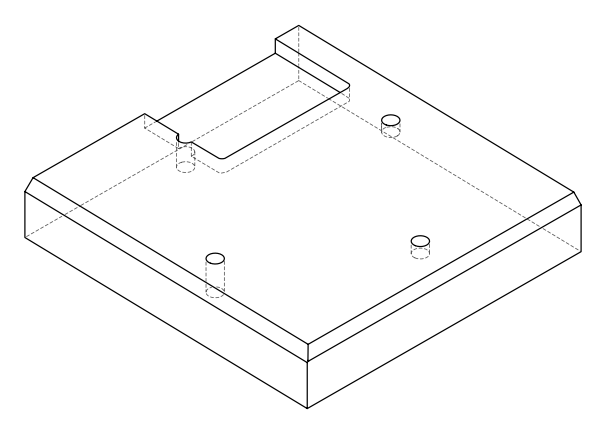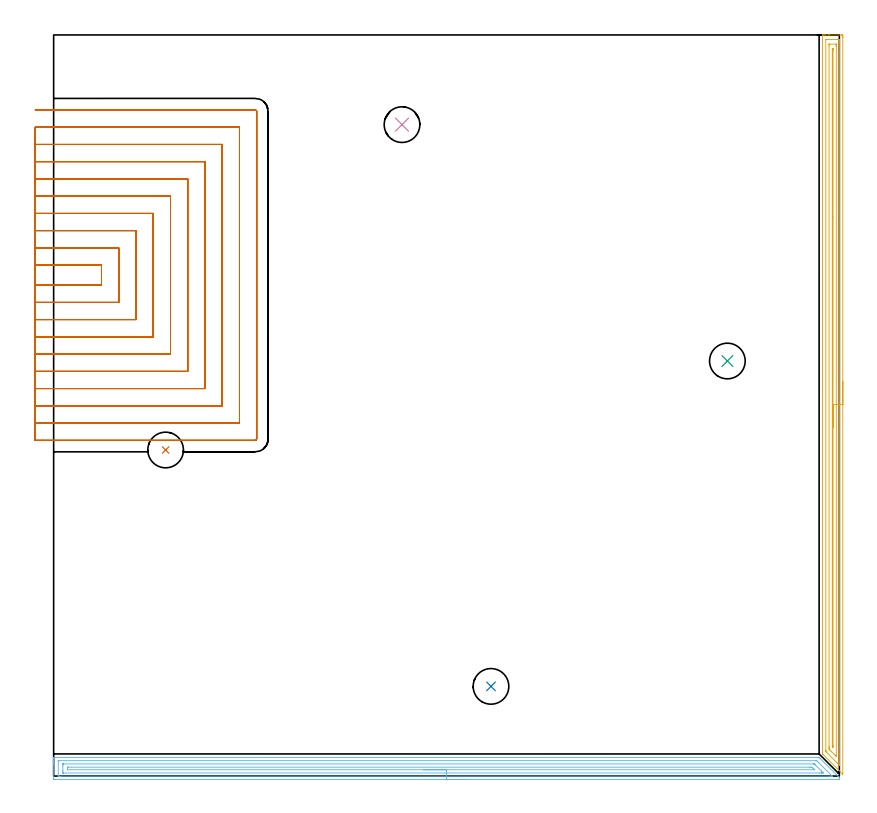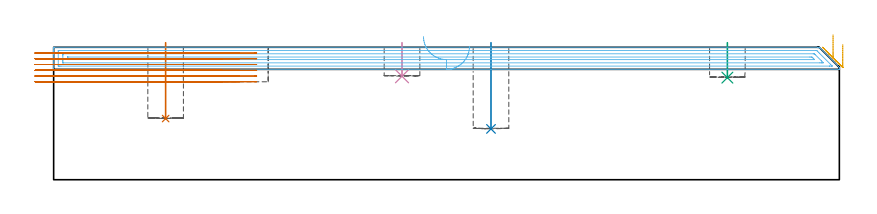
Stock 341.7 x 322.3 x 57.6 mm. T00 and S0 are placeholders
(PLAN: 7 operations, 2 tool changes, 63.1 min)
(1 INDEXABLE_INSERT_DRILL_BLIND_HOLE_FROM_SOLID | STEP1POCKET | NXT0302_002 | 0.13 min | 5805 mm3)
(2 INDEXABLE_INSERT_DRILL_BLIND_HOLE_FROM_SOLID_1 | STEP1POCKET_1 | NXT0302_002 | 0.15 min | 6653 mm3)
(3 INDEXABLE_INSERT_DRILL_BLIND_HOLE_FROM_SOLID_2 | STEP1POCKET_2 | NXT0302_002 | 0.06 min | 2452 mm3)
(4 INDEXABLE_INSERT_DRILL_BLIND_HOLE_FROM_SOLID_3 | STEP1POCKET_3 | NXT0302_002 | 0.06 min | 2339 mm3)
(5 AREA_MILL | FG_CHAMFER_SURFACE | UGT0205_001 | 10.31 min | 12465 mm3)
(6 AREA_MILL_1 | FG_CHAMFER_SURFACE_1 | UGT0205_001 | 11.01 min | 15508 mm3)
(7 MILL_SLOT | SLOT_PARTIAL_RECTANGULAR | NXT0201_013 | Follow Part, ap 2.5, ae 75% | 41.37 min | 213318 mm3)
(TOOL NXT0302_002 | Index. Insert Drill 15.5mm [880-D1550L20-05] | D15.5 PA176 FL78 Z2)
(TOOL UGT0205_001 | Chamfer Mill 20 x 3 x 45 deg. | D20 FL50 Z2)
(TOOL NXT0201_013 | ENDMILL 10mm | D10 FL30 Z4)
(OP 1 INDEXABLE_INSERT_DRILL_BLIND_HOLE_FROM_SOLID)
G17 G21 G94 G90
T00 M6
G54
G17 G0 G90 X48.7 Y141.8 S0 M3
G43 Z67.6 H1
G94 G81 G98 Z26.6 F250. R59.6
G80
M5
M2
(OP 2 INDEXABLE_INSERT_DRILL_BLIND_HOLE_FROM_SOLID_1)
G17 G21 G94 G90
T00 M6
G54
G17 G0 G90 X190.2 Y39. S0 M3
G43 Z67.6 H1
G94 G81 G98 Z22.1 F250. R59.6
G80
M5
M2
(OP 3 INDEXABLE_INSERT_DRILL_BLIND_HOLE_FROM_SOLID_2)
G17 G21 G94 G90
T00 M6
G54
G17 G0 G90 X293. Y180.5 S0 M3
G43 Z67.6 H1
G94 G81 G98 Z44.4 F250. R59.6
G80
M5
M2
(OP 4 INDEXABLE_INSERT_DRILL_BLIND_HOLE_FROM_SOLID_3)
G17 G21 G94 G90
T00 M6
G54
G17 G0 G90 X151.5 Y283.3 S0 M3
G43 Z67.6 H1
G94 G81 G98 Z45. F250. R59.6
G80
M5
M2
(OP 5 AREA_MILL)
G17 G21 G94 G90
T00 M6
G54
G17 G0 G90 X343.2 Y171.55 S1061 M3
G43 Z67.6 H0
Z58.8
G94 G1 Y171.512 Z57.928 F250.
Y171.398 Z57.063
Y171.209 Z56.212
Y170.947 Z55.38
Y170.613 Z54.574
Y170.21 Z53.8
Y169.741 Z53.064
Y169.21 Z52.372
Y168.621 Z51.729
Y167.978 Z51.14
Y167.286 Z50.608
Y166.55 Z50.14
Y165.776 Z49.737
Y164.97 Z49.403
Y164.138 Z49.141
Y163.286 Z48.952
Y162.422 Z48.838
Y161.55 Z48.8
Y0.957
X343.193 Y0.819 Z48.806
X343.045 Y0.956 Z48.954
X334.661 Y9.338 Z57.337
X334.568 Y9.431 Z57.43
X334.403 Y9.594 Z57.589
X334.4 Y10.324 Z57.6
Y322.144
X334.406 Y322.29 Z57.593
X334.705 Y322.3 Z57.294
X335.104 Z56.896
X335.718 Z56.276
X336.906 Z55.091
X337.479 Z54.515
X342.476 Z49.522
X342.762 Y322.297 Z49.235
X343.192 Y322.29 Z48.806
X343.195 Y322.137 Z48.803
X343.199 Y321.698 Z48.801
X343.2 Y321.255 Z48.8
Y161.55
X341.786 Z50.214
Y5.96
X341.785 Y5.069 Z50.215
X341.784 Y4.971 Z50.216
X341.779 Y4.711 Z50.221
X341.695 Y4.766 Z50.305
X341.483 Y4.971 Z50.517
X341.001 Y5.449 Z50.999
X340.587 Y5.863 Z51.413
X336.127 Y10.324 Z55.873
X335.967 Y10.488 Z56.033
X335.841 Y10.621 Z56.159
X335.821 Y10.651 Z56.179
X335.819 Y10.672 Z56.181
X335.817 Y10.721 Z56.183
X335.814 Y11.119 Z56.186
Y11.216
X335.815 Y320.212 Z56.185
X335.816 Y320.261 Z56.184
X335.818 Y320.285 Z56.182
X335.82 Y320.289 Z56.18
X335.837 Y320.292 Z56.163
X336.219 Y320.299 Z55.781
X341.001 Z50.999
X341.504 Y320.296 Z50.496
X341.695 Y320.29 Z50.305
X341.779 Y320.269 Z50.221
X341.784 Y320.013 Z50.216
X341.785 Y319.914 Z50.215
X341.786 Y319.119 Z50.214
Y161.55
X340.372 Z51.628
X340.371 Y9.178 Z51.629
X340.369 Y8.539 Z51.631
X340.363 Z51.637
X340.121 Y8.779 Z51.879
X339.468 Y9.431 Z52.532
X338.36 Y10.539 Z53.64
X337.684 Y11.216 Z54.316
X337.479 Y11.425 Z54.521
X337.313 Y11.598 Z54.687
X337.235 Y11.689 Z54.765
X337.233 Y11.854 Z54.767
X337.23 Y12.108 Z54.77
X337.229 Y12.362 Z54.771
X337.228 Y13. Z54.772
X337.229 Y317.491 Z54.771
X337.231 Y318.129 Z54.769
X337.234 Y318.256 Z54.766
X337.235 Y318.281 Z54.765
X337.256 Y318.29 Z54.744
X337.314 Y318.297 Z54.686
X337.479 Y318.299 Z54.521
X340.121 Z51.879
X340.289 Y318.297 Z51.711
X340.337 Y318.294 Z51.663
X340.362 Y318.29 Z51.638
X340.365 Y318.279 Z51.635
X340.368 Y318.214 Z51.632
X340.37 Y318.129 Z51.63
X340.371 Y317.875 Z51.629
X340.372 Y317.237 Z51.628
Y161.55
X338.957 Z53.043
Y13.287
X338.956 Y13. Z53.044
X338.954 Y12.681 Z53.046
X338.95 Y12.402 Z53.05
X338.799 Y12.555 Z53.201
X338.65 Y12.706 Z53.35
X338.646 Y13. Z53.354
X338.644 Y13.287 Z53.356
X338.643 Y14.785 Z53.357
Y315.453
X338.644 Y315.739 Z53.356
X338.646 Y316.055 Z53.354
X338.65 Y316.217 Z53.35
X338.658 Y316.29 Z53.342
X338.701 Y316.293 Z53.299
X338.8 Y316.295 Z53.2
X338.899 Y316.293 Z53.101
X338.942 Y316.29 Z53.058
X338.95 Y316.217 Z53.05
X338.953 Y316.058 Z53.047
X338.956 Y315.74 Z53.044
X338.957 Y243.141 Z53.043
Y161.55
Y160.678 Z53.081
Y159.813 Z53.195
Y158.962 Z53.383
Y158.13 Z53.646
Y157.324 Z53.98
Y156.55 Z54.382
Y155.814 Z54.851
Y155.122 Z55.382
Y154.479 Z55.972
Y153.89 Z56.615
Y153.358 Z57.307
Y152.89 Z58.043
Y152.487 Z58.816
Y152.153 Z59.622
Y151.891 Z60.454
Y151.702 Z61.306
Y151.588 Z62.171
Y151.55 Z63.043
G0 Z67.6
M5
M2
(OP 6 AREA_MILL_1)
G17 G21 G94 G90
T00 M6
G54
G17 G0 G90 X180.85 Y-1.5 S1061 M3
G43 Z67.6 H0
Z58.
G94 G1 X180.812 Z57.128 F250.
X180.698 Z56.263
X180.509 Z55.412
X180.247 Z54.58
X179.913 Z53.774
X179.51 Z53.
X179.042 Z52.264
X178.51 Z51.572
X177.921 Z50.929
X177.278 Z50.34
X176.586 Z49.808
X175.85 Z49.34
X175.076 Z48.937
X174.27 Z48.603
X173.438 Z48.341
X172.586 Z48.152
X171.722 Z48.038
X170.85 Z48.
X0.621
X0.211 Y-1.496 Z48.003
X0.01 Y-1.492 Z48.005
X0. Y-1.092 Z48.406
Y5.057 Z54.551
Y5.592 Z55.089
Y5.935 Z55.431
Y6.47 Z55.966
Y6.813 Z56.308
Y7.5 Z56.999
Y7.781 Z57.281
X0.003 Y7.943 Z57.436
X0.01 Y8.098 Z57.589
X0.175 Y8.1 Z57.6
X332.143
X332.905 Y8.095 Z57.59
X333.036 Y7.964 Z57.462
X333.249 Y7.751 Z57.251
X341.215 Y-0.213 Z49.283
X341.674 Y-0.676 Z48.824
X341.699 Y-0.711 Z48.787
X341.7 Y-1.492 Z48.006
X341.605 Y-1.5 Z48.
X170.85
Y-0.086 Z49.414
X3.172
X2.409 Y-0.085 Z49.415
X2.277 Y-0.084 Z49.416
X2.049 Y-0.079 Z49.421
X2.009 Y-0.071 Z49.429
X2.005 Y-0.04 Z49.46
X2.003 Y-0.008 Z49.492
X2. Y0.188 Z49.688
X2.001 Y6.47 Z55.97
X2.004 Y6.577 Z56.077
X2.008 Y6.648 Z56.148
X2.012 Y6.679 Z56.179
X2.539 Y6.685 Z56.185
X331.38
X331.761 Y6.68 Z56.18
X331.851 Y6.679 Z56.179
X331.974 Y6.565 Z56.065
X332.143 Y6.405 Z55.905
X332.615 Y5.935 Z55.435
X333.036 Y5.514 Z55.014
X337.885 Y0.665 Z50.165
X338.398 Y0.148 Z49.648
X338.554 Y-0.016 Z49.484
X338.598 Y-0.079 Z49.421
X338.398 Y-0.083 Z49.417
X338.267 Y-0.085 Z49.415
X337.504 Y-0.086 Z49.414
X337.374
X170.85
Y1.328 Z50.828
X4.123 Y1.329 Z50.829
X4.065 Y1.33 Z50.83
X4.027 Y1.333 Z50.833
X4.012 Y1.335 Z50.835
X4.01 Y1.352 Z50.852
X4.004 Y1.543 Z51.043
X4.001 Y1.735 Z51.235
X4. Y2.422 Z51.922
Y4.371 Z53.871
X4.004 Y5.057 Z54.557
X4.007 Y5.242 Z54.742
X4.013 Y5.265 Z54.765
X4.033 Y5.267 Z54.767
X4.087 Y5.269 Z54.769
X4.196 Y5.271 Z54.771
X330.356
X330.574 Y5.269 Z54.769
X330.719 Y5.266 Z54.766
X330.826 Y5.262 Z54.762
X330.868 Y5.223 Z54.723
X331.041 Y5.057 Z54.557
X331.249 Y4.851 Z54.351
X333.93 Y2.17 Z51.67
X334.55 Y1.543 Z51.043
X334.744 Y1.345 Z50.845
X334.367 Y1.335 Z50.835
X334.147 Y1.33 Z50.83
X333.93 Y1.329 Z50.829
X333.255 Y1.328 Z50.828
X170.85
Y2.743 Z52.243
X6.141
X6.063 Y2.745 Z52.245
X6.027 Y2.747 Z52.247
X6.012 Y2.749 Z52.249
X6.009 Y2.767 Z52.267
X6.005 Y2.87 Z52.37
X6. Y3.283 Z52.783
Y3.3 Z52.8
X6.007 Y3.731 Z53.231
X6.01 Y3.837 Z53.337
X6.019 Y3.851 Z53.351
X6.052 Y3.853 Z53.353
X6.121 Y3.855 Z53.355
X6.31 Y3.857 Z53.357
X328.896 Y3.856 Z53.356
X329.462 Y3.853 Z53.353
X329.796 Y3.85 Z53.35
X329.951 Y3.697 Z53.197
X330.115 Y3.536 Z53.036
X330.352 Y3.3 Z52.8
X330.78 Y2.865 Z52.365
X330.879 Y2.76 Z52.26
X330.889 Y2.748 Z52.248
X330.88 Y2.747 Z52.247
X330.846 Y2.744 Z52.244
X330.769 Y2.743 Z52.243
X170.85
X169.978 Z52.281
X169.114 Z52.395
X168.262 Z52.583
X167.43 Z52.846
X166.624 Z53.18
X165.85 Z53.582
X165.114 Z54.051
X164.422 Z54.582
X163.779 Z55.172
X163.19 Z55.815
X162.658 Z56.507
X162.19 Z57.243
X161.787 Z58.016
X161.453 Z58.822
X161.191 Z59.654
X161.002 Z60.506
X160.888 Z61.371
X160.85 Z62.243
G0 Z67.6
M5
M2
(OP 7 MILL_SLOT)
G17 G21 G94 G90
T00 M6
G54
G17 G0 G90 X-8. Y213.5 S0 M3
G43 Z67.6 H0
Z55.1
G94 G1 X-5. F250.
X20.8 F500.
Y222.2
X-5.
X-8. F250.
Y206.
X-5.
X28.3 F500.
Y229.7
X-5.
X-8. F250.
Y198.5
X-5.
X35.8 F500.
Y237.2
X-5.
X-8. F250.
Y191.
X-5.
X43.3 F500.
Y244.7
X-5.
X-8. F250.
Y183.5
X-5.
X50.8 F500.
Y252.2
X-5.
X-8. F250.
Y176.
X-5.
X58.3 F500.
Y259.7
X-5.
X-8. F250.
Y168.5
X-5.
X65.8 F500.
Y267.2
X-5.
X-8. F250.
Y161.
X-5.
X73.3 F500.
Y274.7
X-5.
X-8. F250.
Y153.5
X-5.
X80.8 F500.
Y282.2
X-5.
X-8. F250.
Y146.
X-5.
X87.6 F500.
G3 X88.3 Y146.7 R0.7
G1 Y289.
G3 X87.6 Y289.7 R0.7
G1 X-5.
X-8. F250.
G0 Y213.5 Z52.6
G1 X-5.
X20.8 F500.
Y222.2
X-5.
X-8. F250.
Y206.
X-5.
X28.3 F500.
Y229.7
X-5.
X-8. F250.
Y198.5
X-5.
X35.8 F500.
Y237.2
X-5.
X-8. F250.
Y191.
X-5.
X43.3 F500.
Y244.7
X-5.
X-8. F250.
Y183.5
X-5.
X50.8 F500.
Y252.2
X-5.
X-8. F250.
Y176.
X-5.
X58.3 F500.
Y259.7
X-5.
X-8. F250.
Y168.5
X-5.
X65.8 F500.
Y267.2
X-5.
X-8. F250.
Y161.
X-5.
X73.3 F500.
Y274.7
X-5.
X-8. F250.
Y153.5
X-5.
X80.8 F500.
Y282.2
X-5.
X-8. F250.
Y146.
X-5.
X87.6 F500.
G3 X88.3 Y146.7 R0.7
G1 Y289.
G3 X87.6 Y289.7 R0.7
G1 X-5.
X-8. F250.
G0 Y213.5 Z50.1
G1 X-5.
X20.8 F500.
Y222.2
X-5.
X-8. F250.
Y206.
X-5.
X28.3 F500.
Y229.7
X-5.
X-8. F250.
Y198.5
X-5.
X35.8 F500.
Y237.2
X-5.
X-8. F250.
Y191.
X-5.
X43.3 F500.
Y244.7
X-5.
X-8. F250.
Y183.5
X-5.
X50.8 F500.
Y252.2
X-5.
X-8. F250.
Y176.
X-5.
X58.3 F500.
Y259.7
X-5.
X-8. F250.
Y168.5
X-5.
X65.8 F500.
Y267.2
X-5.
X-8. F250.
Y161.
X-5.
X73.3 F500.
Y274.7
X-5.
X-8. F250.
Y153.5
X-5.
X80.8 F500.
Y282.2
X-5.
X-8. F250.
Y146.
X-5.
X87.6 F500.
G3 X88.3 Y146.7 R0.7
G1 Y289.
G3 X87.6 Y289.7 R0.7
G1 X-5.
X-8. F250.
G0 Y213.5 Z47.6
G1 X-5.
X20.8 F500.
Y222.2
X-5.
X-8. F250.
Y206.
X-5.
X28.3 F500.
Y229.7
X-5.
X-8. F250.
Y198.5
X-5.
X35.8 F500.
Y237.2
X-5.
X-8. F250.
Y191.
X-5.
X43.3 F500.
Y244.7
X-5.
X-8. F250.
Y183.5
X-5.
X50.8 F500.
Y252.2
X-5.
X-8. F250.
Y176.
X-5.
X58.3 F500.
Y259.7
X-5.
X-8. F250.
Y168.5
X-5.
X65.8 F500.
Y267.2
X-5.
X-8. F250.
Y161.
X-5.
X73.3 F500.
Y274.7
X-5.
X-8. F250.
Y153.5
X-5.
X80.8 F500.
Y282.2
X-5.
X-8. F250.
Y146.
X-5.
X87.6 F500.
G3 X88.3 Y146.7 R0.7
G1 Y289.
G3 X87.6 Y289.7 R0.7
G1 X-5.
X-8. F250.
G0 Y213.5 Z45.1
G1 X-5.
X20.8 F500.
Y222.2
X-5.
X-8. F250.
Y206.
X-5.
X28.3 F500.
Y229.7
X-5.
X-8. F250.
Y198.5
X-5.
X35.8 F500.
Y237.2
X-5.
X-8. F250.
Y191.
X-5.
X43.3 F500.
Y244.7
X-5.
X-8. F250.
Y183.5
X-5.
X50.8 F500.
Y252.2
X-5.
X-8. F250.
Y176.
X-5.
X58.3 F500.
Y259.7
X-5.
X-8. F250.
Y168.5
X-5.
X65.8 F500.
Y267.2
X-5.
X-8. F250.
Y161.
X-5.
X73.3 F500.
Y274.7
X-5.
X-8. F250.
Y153.5
X-5.
X80.8 F500.
Y282.2
X-5.
X-8. F250.
Y146.
X-5.
X87.6 F500.
G3 X88.3 Y146.7 R0.7
G1 Y289.
G3 X87.6 Y289.7 R0.7
G1 X-5.
X-8. F250.
G0 Y213.5 Z42.6
G1 X-5.
X20.8 F500.
Y222.2
X-5.
X-8. F250.
Y206.
X-5.
X28.3 F500.
Y229.7
X-5.
X-8. F250.
Y198.5
X-5.
X35.8 F500.
Y237.2
X-5.
X-8. F250.
Y191.
X-5.
X43.3 F500.
Y244.7
X-5.
X-8. F250.
Y183.5
X-5.
X50.8 F500.
Y252.2
X-5.
X-8. F250.
Y176.
X-5.
X58.3 F500.
Y259.7
X-5.
X-8. F250.
Y168.5
X-5.
X65.8 F500.
Y267.2
X-5.
X-8. F250.
Y161.
X-5.
X73.3 F500.
Y274.7
X-5.
X-8. F250.
Y153.5
X-5.
X80.8 F500.
Y282.2
X-5.
X-8. F250.
Y146.
X-5.
X87.6 F500.
G3 X88.3 Y146.7 R0.7
G1 Y289.
G3 X87.6 Y289.7 R0.7
G1 X-5.
X-8. F250.
G0 Z67.6
M5
M2
